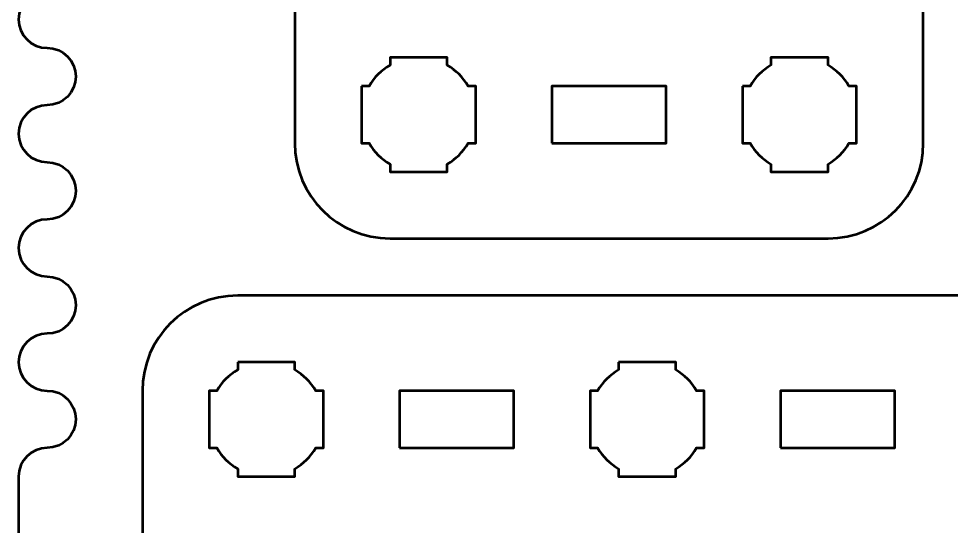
# Model space of a CAD drawing. Header units: centimetres. Extents: x -21 to 0, y -29.7 to 0.
# Drawn here: x -21 to -16.103, y -5.562 to -2.896 of the extents above; entities that cross this region are included whole.
import ezdxf

# ---------------------------------------------------------------- set-up
doc = ezdxf.new("R2010")
doc.units = ezdxf.units.CM
doc.header["$MEASUREMENT"] = 0
doc.layers.add('Layer 1', color=7, linetype='Continuous')

msp = doc.modelspace()

# ---------------------------------------------------------------- linework, layer by layer
at = {"layer": 'Layer 1', "lineweight": 53}
msp.add_lwpolyline([(-18.19998, -3.55002), (-17.59998, -3.55002), (-17.59998, -3.25002), (-18.19998, -3.25002), (-18.19998, -3.55002)], close=True, dxfattribs=at)
at = {"layer": 'Layer 1', "color": 1, "lineweight": 53}
msp.add_open_spline([(-21.00003, -29.19995), (-21.00003, -29.19995), (-21.00003, -5.29992), (-21.00003, -5.29992), (-21.00003, -5.29992), (-21.00003, -5.21709), (-20.93286, -5.14992), (-20.85003, -5.14992), (-20.85003, -5.14992), (-20.7672, -5.14992), (-20.70003, -5.08275), (-20.70003, -4.99992), (-20.70003, -4.99992), (-20.70003, -4.91709), (-20.7672, -4.84992), (-20.85003, -4.84992), (-20.85003, -4.84992), (-20.93286, -4.84992), (-21.00003, -4.78275), (-21.00003, -4.69992), (-21.00003, -4.69992), (-21.00003, -4.61709), (-20.93286, -4.54992), (-20.85003, -4.54992), (-20.85003, -4.54992), (-20.7672, -4.54992), (-20.70003, -4.48275), (-20.70003, -4.39992), (-20.70003, -4.39992), (-20.70003, -4.31709), (-20.7672, -4.24992), (-20.85003, -4.24992), (-20.85003, -4.24992), (-20.93286, -4.24992), (-21.00003, -4.18275), (-21.00003, -4.09992), (-21.00003, -4.09992), (-21.00003, -4.01709), (-20.93286, -3.94992), (-20.85003, -3.94992), (-20.85003, -3.94992), (-20.7672, -3.94992), (-20.70003, -3.88275), (-20.70003, -3.79992), (-20.70003, -3.79992), (-20.70003, -3.71709), (-20.7672, -3.64992), (-20.85003, -3.64992), (-20.85003, -3.64992), (-20.93286, -3.64992), (-21.00003, -3.58275), (-21.00003, -3.49992), (-21.00003, -3.49992), (-21.00003, -3.41709), (-20.93286, -3.34992), (-20.85003, -3.34992), (-20.85003, -3.34992), (-20.7672, -3.34992), (-20.70003, -3.28275), (-20.70003, -3.19992), (-20.70003, -3.19992), (-20.70003, -3.11709), (-20.7672, -3.04992), (-20.85003, -3.04992), (-20.85003, -3.04992), (-20.93286, -3.04992), (-21.00003, -2.98275), (-21.00003, -2.89992), (-21.00003, -2.89992), (-21.00003, -2.81709), (-20.93286, -2.74992), (-20.85003, -2.74992), (-20.85003, -2.74992), (-20.7672, -2.74992), (-20.70003, -2.68275), (-20.70003, -2.59992), (-20.70003, -2.59992), (-20.70003, -2.51709), (-20.7672, -2.44992), (-20.85003, -2.44992), (-20.85003, -2.44992), (-20.93286, -2.44992), (-21.00003, -2.38275), (-21.00003, -2.29992), (-21.00003, -2.29992), (-21.00003, -2.21709), (-20.93286, -2.14992), (-20.85003, -2.14992), (-20.85003, -2.14992), (-20.7672, -2.14992), (-20.70003, -2.08275), (-20.70003, -1.99992), (-20.70003, -1.99992), (-20.70003, -1.91709), (-20.7672, -1.84992), (-20.85003, -1.84992), (-20.85003, -1.84992), (-20.93286, -1.84992), (-21.00003, -1.78275), (-21.00003, -1.69992), (-21.00003, -1.69992), (-21.00003, -1.61709), (-20.93286, -1.54992), (-20.85003, -1.54992), (-20.85003, -1.54992), (-20.7672, -1.54992), (-20.70003, -1.48275), (-20.70003, -1.39992), (-20.70003, -1.39992), (-20.70003, -1.31709), (-20.7672, -1.24992), (-20.85003, -1.24992), (-20.85003, -1.24992), (-20.93286, -1.24992), (-21.00003, -1.18275), (-21.00003, -1.09992), (-21.00003, -1.09992), (-21.00003, -1.09992), (-21.00003, -0.49992), (-21.00003, -0.49992), (-21.00003, -0.49992), (-21.00003, -0.22295), (-20.77694, 0.00004), (-20.49994, 0.00004), (-20.49994, 0.00004), (-20.49994, 0.00004), (-0.50008, 0.00004), (-0.50008, 0.00004), (-0.50008, 0.00004), (-0.22294, 0.00004), (0.00002, -0.22295), (0.00002, -0.49992), (0.00002, -0.49992), (0.00002, -0.49992), (0.00002, -29.19995), (0.00002, -29.19995), (0.00002, -29.19995), (0.00002, -29.47695), (-0.22294, -29.70004), (-0.50008, -29.70004), (-0.50008, -29.70004), (-0.50008, -29.70004), (-20.49994, -29.70004), (-20.49994, -29.70004), (-20.49994, -29.70004), (-20.77694, -29.70004), (-21.00003, -29.47695), (-21.00003, -29.19995)], degree=3, knots=[0, 0, 0, 0, 0.027027, 0.027027, 0.027027, 0.027027, 0.0540541, 0.0540541, 0.0540541, 0.0540541, 0.0810811, 0.0810811, 0.0810811, 0.0810811, 0.1081081, 0.1081081, 0.1081081, 0.1081081, 0.1351351, 0.1351351, 0.1351351, 0.1351351, 0.1621622, 0.1621622, 0.1621622, 0.1621622, 0.1891892, 0.1891892, 0.1891892, 0.1891892, 0.2162162, 0.2162162, 0.2162162, 0.2162162, 0.2432432, 0.2432432, 0.2432432, 0.2432432, 0.2702703, 0.2702703, 0.2702703, 0.2702703, 0.2972973, 0.2972973, 0.2972973, 0.2972973, 0.3243243, 0.3243243, 0.3243243, 0.3243243, 0.3513514, 0.3513514, 0.3513514, 0.3513514, 0.3783784, 0.3783784, 0.3783784, 0.3783784, 0.4054054, 0.4054054, 0.4054054, 0.4054054, 0.4324324, 0.4324324, 0.4324324, 0.4324324, 0.4594595, 0.4594595, 0.4594595, 0.4594595, 0.4864865, 0.4864865, 0.4864865, 0.4864865, 0.5135135, 0.5135135, 0.5135135, 0.5135135, 0.5405405, 0.5405405, 0.5405405, 0.5405405, 0.5675676, 0.5675676, 0.5675676, 0.5675676, 0.5945946, 0.5945946, 0.5945946, 0.5945946, 0.6216216, 0.6216216, 0.6216216, 0.6216216, 0.6486486, 0.6486486, 0.6486486, 0.6486486, 0.6756757, 0.6756757, 0.6756757, 0.6756757, 0.7027027, 0.7027027, 0.7027027, 0.7027027, 0.7297297, 0.7297297, 0.7297297, 0.7297297, 0.7567568, 0.7567568, 0.7567568, 0.7567568, 0.7837838, 0.7837838, 0.7837838, 0.7837838, 0.8108108, 0.8108108, 0.8108108, 0.8108108, 0.8378378, 0.8378378, 0.8378378, 0.8378378, 0.8648649, 0.8648649, 0.8648649, 0.8648649, 0.8918919, 0.8918919, 0.8918919, 0.8918919, 0.9189189, 0.9189189, 0.9189189, 0.9189189, 0.9459459, 0.9459459, 0.9459459, 0.9459459, 0.972973, 0.972973, 0.972973, 0.972973, 1, 1, 1, 1], dxfattribs=at)
at = {"layer": 'Layer 1', "color": 3, "lineweight": 53}
for points in [[(-19.54998, -3.55002), (-19.54998, -3.55002), (-19.54998, -1.25002), (-19.54998, -1.25002), (-19.54998, -1.25002), (-19.54998, -0.97393), (-19.32607, -0.75002), (-19.04998, -0.75002), (-19.04998, -0.75002), (-19.04998, -0.75002), (-16.74998, -0.75002), (-16.74998, -0.75002), (-16.74998, -0.75002), (-16.47389, -0.75002), (-16.24998, -0.97393), (-16.24998, -1.25002), (-16.24998, -1.25002), (-16.24998, -1.25002), (-16.24998, -3.55002), (-16.24998, -3.55002), (-16.24998, -3.55002), (-16.24998, -3.82611), (-16.47389, -4.05002), (-16.74998, -4.05002), (-16.74998, -4.05002), (-16.74998, -4.05002), (-19.04998, -4.05002), (-19.04998, -4.05002), (-19.04998, -4.05002), (-19.32607, -4.05002), (-19.54998, -3.82611), (-19.54998, -3.55002)], [(-19.85004, -13.64999), (-20.1271, -13.64991), (-20.34998, -13.42684), (-20.34998, -13.14989), (-20.34998, -13.14989), (-20.34998, -10.3833), (-20.34998, -7.61668), (-20.34998, -4.85009), (-20.34998, -4.85009), (-20.34998, -4.57309), (-20.12689, -4.34999), (-19.84989, -4.34999), (-19.84989, -4.34999), (-19.84989, -4.34999), (-15.55003, -4.34999), (-15.55003, -4.34999), (-15.55003, -4.34999), (-15.2729, -4.34999), (-15.04994, -4.57309), (-15.04994, -4.85009), (-15.04994, -4.85009), (-15.04994, -7.61668), (-15.04994, -10.3833), (-15.04994, -13.14989), (-15.04994, -13.14989), (-15.04994, -13.42689), (-15.27303, -13.64999), (-15.55003, -13.64999), (-15.55003, -13.64999), (-15.55003, -13.64999), (-19.85004, -13.64999), (-19.85004, -13.64999)]]:
    msp.add_open_spline(points, degree=3, knots=[0, 0, 0, 0, 0.125, 0.125, 0.125, 0.125, 0.25, 0.25, 0.25, 0.25, 0.375, 0.375, 0.375, 0.375, 0.5, 0.5, 0.5, 0.5, 0.625, 0.625, 0.625, 0.625, 0.75, 0.75, 0.75, 0.75, 0.875, 0.875, 0.875, 0.875, 1, 1, 1, 1], dxfattribs=at)
at = {"layer": 'Layer 1', "lineweight": 53}
for points, knots in [([(-19.19998, -3.25002), (-19.19998, -3.25002), (-19.15983, -3.25002), (-19.15983, -3.25002), (-19.15983, -3.25002), (-19.13348, -3.20449), (-19.09551, -3.16652), (-19.04998, -3.14017), (-19.04998, -3.14017), (-19.04998, -3.14017), (-19.04998, -3.10002), (-19.04998, -3.10002), (-19.04998, -3.10002), (-19.04998, -3.10002), (-18.89998, -3.10002), (-18.89998, -3.10002), (-18.89998, -3.10002), (-18.89998, -3.10002), (-18.74998, -3.10002), (-18.74998, -3.10002), (-18.74998, -3.10002), (-18.74998, -3.10002), (-18.74998, -3.14017), (-18.74998, -3.14017), (-18.74998, -3.14017), (-18.70445, -3.16652), (-18.66648, -3.20449), (-18.64013, -3.25002), (-18.64013, -3.25002), (-18.64013, -3.25002), (-18.59998, -3.25002), (-18.59998, -3.25002), (-18.59998, -3.25002), (-18.59998, -3.25002), (-18.59998, -3.40002), (-18.59998, -3.40002), (-18.59998, -3.40002), (-18.59998, -3.40002), (-18.59998, -3.55002), (-18.59998, -3.55002), (-18.59998, -3.55002), (-18.59998, -3.55002), (-18.64013, -3.55002), (-18.64013, -3.55002), (-18.64013, -3.55002), (-18.66648, -3.59555), (-18.70445, -3.63352), (-18.74998, -3.65987), (-18.74998, -3.65987), (-18.74998, -3.65987), (-18.74998, -3.70002), (-18.74998, -3.70002), (-18.74998, -3.70002), (-18.74998, -3.70002), (-18.89998, -3.70002), (-18.89998, -3.70002), (-18.89998, -3.70002), (-18.89998, -3.70002), (-19.04998, -3.70002), (-19.04998, -3.70002), (-19.04998, -3.70002), (-19.04998, -3.70002), (-19.04998, -3.65987), (-19.04998, -3.65987), (-19.04998, -3.65987), (-19.09551, -3.63352), (-19.13348, -3.59555), (-19.15983, -3.55002), (-19.15983, -3.55002), (-19.15983, -3.55002), (-19.19998, -3.55002), (-19.19998, -3.55002), (-19.19998, -3.55002), (-19.19998, -3.55002), (-19.19998, -3.40002), (-19.19998, -3.40002), (-19.19998, -3.40002), (-19.19998, -3.40002), (-19.19998, -3.25002), (-19.19998, -3.25002)], [0, 0, 0, 0, 0.05, 0.05, 0.05, 0.05, 0.1, 0.1, 0.1, 0.1, 0.15, 0.15, 0.15, 0.15, 0.2, 0.2, 0.2, 0.2, 0.25, 0.25, 0.25, 0.25, 0.3, 0.3, 0.3, 0.3, 0.35, 0.35, 0.35, 0.35, 0.4, 0.4, 0.4, 0.4, 0.45, 0.45, 0.45, 0.45, 0.5, 0.5, 0.5, 0.5, 0.55, 0.55, 0.55, 0.55, 0.6, 0.6, 0.6, 0.6, 0.65, 0.65, 0.65, 0.65, 0.7, 0.7, 0.7, 0.7, 0.75, 0.75, 0.75, 0.75, 0.8, 0.8, 0.8, 0.8, 0.85, 0.85, 0.85, 0.85, 0.9, 0.9, 0.9, 0.9, 0.95, 0.95, 0.95, 0.95, 1, 1, 1, 1]), ([(-17.19998, -3.25002), (-17.19998, -3.25002), (-17.15983, -3.25002), (-17.15983, -3.25002), (-17.15983, -3.25002), (-17.13348, -3.20449), (-17.09551, -3.16652), (-17.04998, -3.14017), (-17.04998, -3.14017), (-17.04998, -3.14017), (-17.04998, -3.10002), (-17.04998, -3.10002), (-17.04998, -3.10002), (-17.04998, -3.10002), (-16.89998, -3.10002), (-16.89998, -3.10002), (-16.89998, -3.10002), (-16.89998, -3.10002), (-16.74998, -3.10002), (-16.74998, -3.10002), (-16.74998, -3.10002), (-16.74998, -3.10002), (-16.74998, -3.14017), (-16.74998, -3.14017), (-16.74998, -3.14017), (-16.70445, -3.16652), (-16.66648, -3.20449), (-16.64013, -3.25002), (-16.64013, -3.25002), (-16.64013, -3.25002), (-16.59998, -3.25002), (-16.59998, -3.25002), (-16.59998, -3.25002), (-16.59998, -3.25002), (-16.59998, -3.40002), (-16.59998, -3.40002), (-16.59998, -3.40002), (-16.59998, -3.40002), (-16.59998, -3.55002), (-16.59998, -3.55002), (-16.59998, -3.55002), (-16.59998, -3.55002), (-16.64013, -3.55002), (-16.64013, -3.55002), (-16.64013, -3.55002), (-16.66648, -3.59555), (-16.70445, -3.63352), (-16.74998, -3.65987), (-16.74998, -3.65987), (-16.74998, -3.65987), (-16.74998, -3.70002), (-16.74998, -3.70002), (-16.74998, -3.70002), (-16.74998, -3.70002), (-16.89998, -3.70002), (-16.89998, -3.70002), (-16.89998, -3.70002), (-16.89998, -3.70002), (-17.04998, -3.70002), (-17.04998, -3.70002), (-17.04998, -3.70002), (-17.04998, -3.70002), (-17.04998, -3.65987), (-17.04998, -3.65987), (-17.04998, -3.65987), (-17.09551, -3.63352), (-17.13348, -3.59555), (-17.15983, -3.55002), (-17.15983, -3.55002), (-17.15983, -3.55002), (-17.19998, -3.55002), (-17.19998, -3.55002), (-17.19998, -3.55002), (-17.19998, -3.55002), (-17.19998, -3.40002), (-17.19998, -3.40002), (-17.19998, -3.40002), (-17.19998, -3.40002), (-17.19998, -3.25002), (-17.19998, -3.25002)], [0, 0, 0, 0, 0.05, 0.05, 0.05, 0.05, 0.1, 0.1, 0.1, 0.1, 0.15, 0.15, 0.15, 0.15, 0.2, 0.2, 0.2, 0.2, 0.25, 0.25, 0.25, 0.25, 0.3, 0.3, 0.3, 0.3, 0.35, 0.35, 0.35, 0.35, 0.4, 0.4, 0.4, 0.4, 0.45, 0.45, 0.45, 0.45, 0.5, 0.5, 0.5, 0.5, 0.55, 0.55, 0.55, 0.55, 0.6, 0.6, 0.6, 0.6, 0.65, 0.65, 0.65, 0.65, 0.7, 0.7, 0.7, 0.7, 0.75, 0.75, 0.75, 0.75, 0.8, 0.8, 0.8, 0.8, 0.85, 0.85, 0.85, 0.85, 0.9, 0.9, 0.9, 0.9, 0.95, 0.95, 0.95, 0.95, 1, 1, 1, 1]), ([(-19.85003, -4.70004), (-19.85003, -4.70004), (-19.70151, -4.70004), (-19.70151, -4.70004), (-19.70151, -4.70004), (-19.70151, -4.70004), (-19.69996, -4.70002), (-19.69996, -4.70002), (-19.69996, -4.70002), (-19.69996, -4.70002), (-19.69841, -4.70004), (-19.69841, -4.70004), (-19.69841, -4.70004), (-19.69841, -4.70004), (-19.55003, -4.70004), (-19.55003, -4.70004), (-19.55003, -4.70004), (-19.55003, -4.70004), (-19.55003, -4.74013), (-19.55003, -4.74013), (-19.55003, -4.74013), (-19.50446, -4.76648), (-19.46648, -4.80448), (-19.44012, -4.85003), (-19.44012, -4.85003), (-19.44012, -4.85003), (-19.40003, -4.85003), (-19.40003, -4.85003), (-19.40003, -4.85003), (-19.40003, -4.85003), (-19.40003, -4.99408), (-19.40003, -4.99408), (-19.40003, -4.99408), (-19.40003, -4.99408), (-19.39997, -5.00002), (-19.39997, -5.00002), (-19.39997, -5.00002), (-19.39997, -5.00002), (-19.40003, -5.00596), (-19.40003, -5.00596), (-19.40003, -5.00596), (-19.40003, -5.00596), (-19.40003, -5.15003), (-19.40003, -5.15003), (-19.40003, -5.15003), (-19.40003, -5.15003), (-19.4401, -5.15003), (-19.4401, -5.15003), (-19.4401, -5.15003), (-19.46646, -5.1956), (-19.50445, -5.23359), (-19.55003, -5.25993), (-19.55003, -5.25993), (-19.55003, -5.25993), (-19.55003, -5.30003), (-19.55003, -5.30003), (-19.55003, -5.30003), (-19.55003, -5.30003), (-19.85003, -5.30003), (-19.85003, -5.30003), (-19.85003, -5.30003), (-19.85003, -5.30003), (-19.85003, -5.25984), (-19.85003, -5.25984), (-19.85003, -5.25984), (-19.89553, -5.2335), (-19.93347, -5.19554), (-19.95981, -5.15003), (-19.95981, -5.15003), (-19.95981, -5.15003), (-20.00002, -5.15003), (-20.00002, -5.15003), (-20.00002, -5.15003), (-20.00002, -5.15003), (-20.00002, -4.85003), (-20.00002, -4.85003), (-20.00002, -4.85003), (-20.00002, -4.85003), (-19.95979, -4.85003), (-19.95979, -4.85003), (-19.95979, -4.85003), (-19.93345, -4.80453), (-19.89552, -4.76657), (-19.85003, -4.74023), (-19.85003, -4.74023), (-19.85003, -4.74023), (-19.85003, -4.70004), (-19.85003, -4.70004)], [0, 0, 0, 0, 0.0454545, 0.0454545, 0.0454545, 0.0454545, 0.0909091, 0.0909091, 0.0909091, 0.0909091, 0.1363636, 0.1363636, 0.1363636, 0.1363636, 0.1818182, 0.1818182, 0.1818182, 0.1818182, 0.2272727, 0.2272727, 0.2272727, 0.2272727, 0.2727273, 0.2727273, 0.2727273, 0.2727273, 0.3181818, 0.3181818, 0.3181818, 0.3181818, 0.3636364, 0.3636364, 0.3636364, 0.3636364, 0.4090909, 0.4090909, 0.4090909, 0.4090909, 0.4545455, 0.4545455, 0.4545455, 0.4545455, 0.5, 0.5, 0.5, 0.5, 0.5454545, 0.5454545, 0.5454545, 0.5454545, 0.5909091, 0.5909091, 0.5909091, 0.5909091, 0.6363636, 0.6363636, 0.6363636, 0.6363636, 0.6818182, 0.6818182, 0.6818182, 0.6818182, 0.7272727, 0.7272727, 0.7272727, 0.7272727, 0.7727273, 0.7727273, 0.7727273, 0.7727273, 0.8181818, 0.8181818, 0.8181818, 0.8181818, 0.8636364, 0.8636364, 0.8636364, 0.8636364, 0.9090909, 0.9090909, 0.9090909, 0.9090909, 0.9545455, 0.9545455, 0.9545455, 0.9545455, 1, 1, 1, 1]), ([(-17.85003, -4.70004), (-17.85003, -4.70004), (-17.70151, -4.70004), (-17.70151, -4.70004), (-17.70151, -4.70004), (-17.70151, -4.70004), (-17.69996, -4.70002), (-17.69996, -4.70002), (-17.69996, -4.70002), (-17.69996, -4.70002), (-17.69841, -4.70004), (-17.69841, -4.70004), (-17.69841, -4.70004), (-17.69841, -4.70004), (-17.55003, -4.70004), (-17.55003, -4.70004), (-17.55003, -4.70004), (-17.55003, -4.70004), (-17.55003, -4.74013), (-17.55003, -4.74013), (-17.55003, -4.74013), (-17.50446, -4.76648), (-17.46648, -4.80448), (-17.44012, -4.85003), (-17.44012, -4.85003), (-17.44012, -4.85003), (-17.40003, -4.85003), (-17.40003, -4.85003), (-17.40003, -4.85003), (-17.40003, -4.85003), (-17.40003, -4.99408), (-17.40003, -4.99408), (-17.40003, -4.99408), (-17.40003, -4.99408), (-17.39997, -5.00002), (-17.39997, -5.00002), (-17.39997, -5.00002), (-17.39997, -5.00002), (-17.40003, -5.00596), (-17.40003, -5.00596), (-17.40003, -5.00596), (-17.40003, -5.00596), (-17.40003, -5.15003), (-17.40003, -5.15003), (-17.40003, -5.15003), (-17.40003, -5.15003), (-17.4401, -5.15003), (-17.4401, -5.15003), (-17.4401, -5.15003), (-17.46646, -5.1956), (-17.50445, -5.23359), (-17.55003, -5.25993), (-17.55003, -5.25993), (-17.55003, -5.25993), (-17.55003, -5.30003), (-17.55003, -5.30003), (-17.55003, -5.30003), (-17.55003, -5.30003), (-17.85003, -5.30003), (-17.85003, -5.30003), (-17.85003, -5.30003), (-17.85003, -5.30003), (-17.85003, -5.25984), (-17.85003, -5.25984), (-17.85003, -5.25984), (-17.89553, -5.2335), (-17.93347, -5.19554), (-17.95981, -5.15003), (-17.95981, -5.15003), (-17.95981, -5.15003), (-18.00002, -5.15003), (-18.00002, -5.15003), (-18.00002, -5.15003), (-18.00002, -5.15003), (-18.00002, -4.85003), (-18.00002, -4.85003), (-18.00002, -4.85003), (-18.00002, -4.85003), (-17.95979, -4.85003), (-17.95979, -4.85003), (-17.95979, -4.85003), (-17.93345, -4.80453), (-17.89552, -4.76657), (-17.85003, -4.74023), (-17.85003, -4.74023), (-17.85003, -4.74023), (-17.85003, -4.70004), (-17.85003, -4.70004)], [0, 0, 0, 0, 0.0454545, 0.0454545, 0.0454545, 0.0454545, 0.0909091, 0.0909091, 0.0909091, 0.0909091, 0.1363636, 0.1363636, 0.1363636, 0.1363636, 0.1818182, 0.1818182, 0.1818182, 0.1818182, 0.2272727, 0.2272727, 0.2272727, 0.2272727, 0.2727273, 0.2727273, 0.2727273, 0.2727273, 0.3181818, 0.3181818, 0.3181818, 0.3181818, 0.3636364, 0.3636364, 0.3636364, 0.3636364, 0.4090909, 0.4090909, 0.4090909, 0.4090909, 0.4545455, 0.4545455, 0.4545455, 0.4545455, 0.5, 0.5, 0.5, 0.5, 0.5454545, 0.5454545, 0.5454545, 0.5454545, 0.5909091, 0.5909091, 0.5909091, 0.5909091, 0.6363636, 0.6363636, 0.6363636, 0.6363636, 0.6818182, 0.6818182, 0.6818182, 0.6818182, 0.7272727, 0.7272727, 0.7272727, 0.7272727, 0.7727273, 0.7727273, 0.7727273, 0.7727273, 0.8181818, 0.8181818, 0.8181818, 0.8181818, 0.8636364, 0.8636364, 0.8636364, 0.8636364, 0.9090909, 0.9090909, 0.9090909, 0.9090909, 0.9545455, 0.9545455, 0.9545455, 0.9545455, 1, 1, 1, 1]), ([(-19.00003, -5.14994), (-19.00003, -5.14994), (-19.00003, -4.84993), (-19.00003, -4.84993), (-19.00003, -4.84993), (-19.00003, -4.84993), (-18.40004, -4.84993), (-18.40004, -4.84993), (-18.40004, -4.84993), (-18.40004, -4.84993), (-18.40004, -5.14994), (-18.40004, -5.14994), (-18.40004, -5.14994), (-18.40004, -5.14994), (-19.00003, -5.14994), (-19.00003, -5.14994)], [0, 0, 0, 0, 0.25, 0.25, 0.25, 0.25, 0.5, 0.5, 0.5, 0.5, 0.75, 0.75, 0.75, 0.75, 1, 1, 1, 1]), ([(-17.00003, -5.14994), (-17.00003, -5.14994), (-17.00003, -4.84993), (-17.00003, -4.84993), (-17.00003, -4.84993), (-17.00003, -4.84993), (-16.40004, -4.84993), (-16.40004, -4.84993), (-16.40004, -4.84993), (-16.40004, -4.84993), (-16.40004, -5.14994), (-16.40004, -5.14994), (-16.40004, -5.14994), (-16.40004, -5.14994), (-17.00003, -5.14994), (-17.00003, -5.14994)], [0, 0, 0, 0, 0.25, 0.25, 0.25, 0.25, 0.5, 0.5, 0.5, 0.5, 0.75, 0.75, 0.75, 0.75, 1, 1, 1, 1])]:
    msp.add_open_spline(points, degree=3, knots=knots, dxfattribs=at)

doc.saveas('drawing.dxf')
